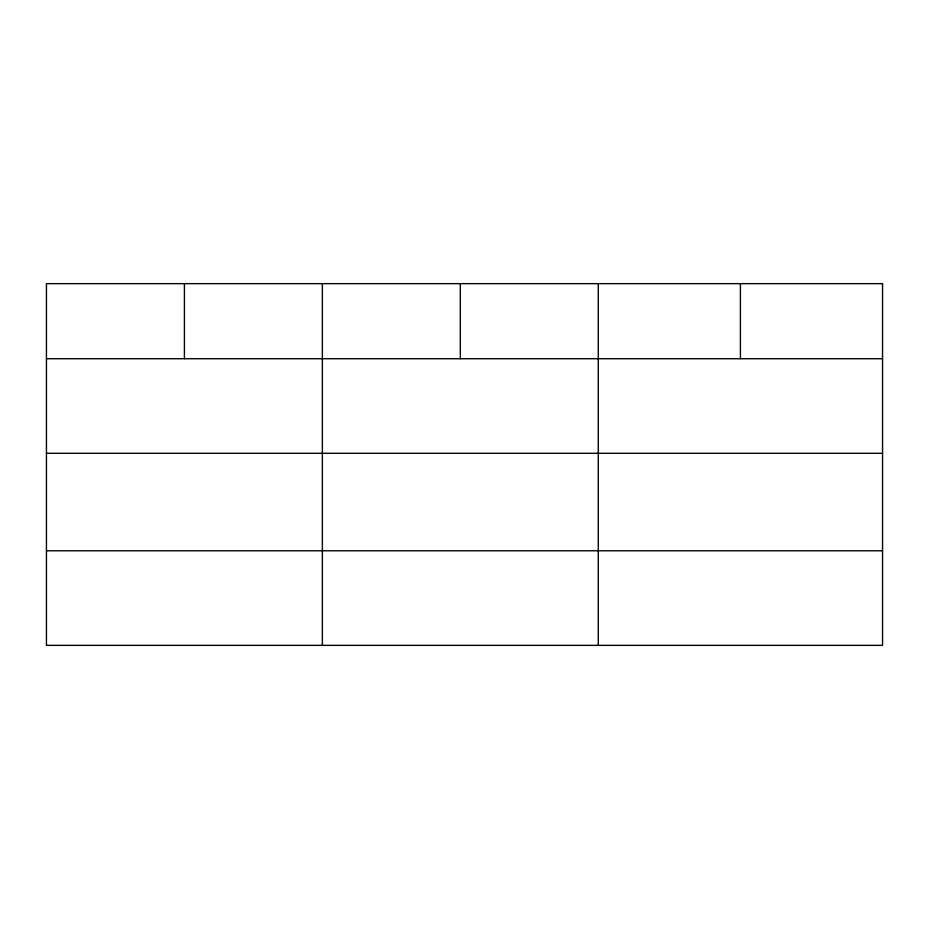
<?xml version="1.0" encoding="UTF-8"?>
<svg xmlns="http://www.w3.org/2000/svg" width="929" height="929" viewBox="0 0 929 929"><rect width="100%" height="100%" fill="white"/><g stroke="black" fill="none" stroke-linecap="round" stroke-linejoin="round"><path stroke-width="1.39" d="M46.45 358.722L882.55 358.722M46.45 453.306L882.55 453.306M46.45 550.769L882.55 550.769M740.413 283.647L740.413 358.722M598.276 283.647L598.276 645.353M460.319 283.647L460.319 358.722M322.363 283.647L322.363 645.353M184.406 283.647L184.406 358.722M882.55 283.647L46.45 283.647L46.45 645.353L882.55 645.353L882.55 283.647"/></g></svg>
